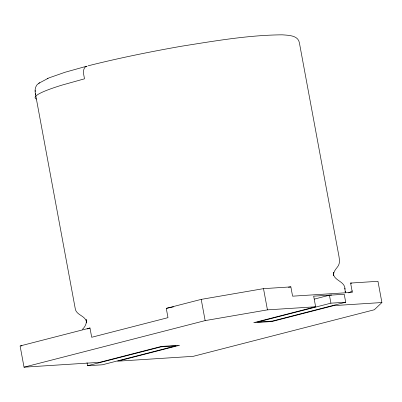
<?xml version="1.0" encoding="UTF-8"?>
<svg xmlns="http://www.w3.org/2000/svg" width="402" height="402" viewBox="0 0 402 402"><rect width="100%" height="100%" fill="white"/><g stroke="black" fill="none" stroke-linecap="round" stroke-linejoin="round"><path stroke-width="0.6" d="M86.536 322.494C85.822 315.354 75.837 315.449 75.169 308.239L35.592 94.691C34.552 90.726 34.899 85.616 38.783 83.294L48.903 77.913L65.099 72.244L86.51 66.265M333.635 275.254C333.228 271.219 336.489 268.667 338.409 265.621C339.976 262.737 339.388 259.345 338.946 256.265L299.369 42.712C298.219 35.753 289.546 35.376 284.139 34.954L282.184 34.828C248.255 35.105 214.693 40.984 181.267 46.265C150.036 51.773 118.942 58.069 88.179 65.797M82.435 329.374C85.073 326.836 87.028 323.273 86.219 319.505L86.571 322.881M381.9 302.535L374.317 309.766L193.211 356.338L117.655 361.182L179.533 345.268L161.463 346.423L99.585 362.338L24.035 367.177L20.1 345.956L89.978 327.987L91.696 337.273L167.991 317.655L166.272 308.369L201.211 299.384L263.506 288.646L290.867 286.892L292.586 296.179L352.328 292.349L350.609 283.063L377.965 281.31L381.9 302.535L333.705 305.62L271.827 321.535L253.757 322.69L315.635 306.781L313.671 296.168L331.735 295.013M348.655 292.907L352.363 290.877M38.783 83.294L39.703 82.792M47.134 78.722L47.989 78.254M87.108 328.992L89.978 327.987M24.035 367.177L205.146 320.605L267.441 309.867L315.635 306.781M314.269 299.113L329.439 295.209L344.223 294.264L345.695 302.224L272.28 321.103L257.501 322.047L330.916 303.168L345.695 302.224M87.596 365.74L161.011 346.861L175.795 345.911L102.379 364.79L87.596 365.74L87.028 362.679M166.272 308.369L173.498 306.852M288.405 287.214L290.867 286.892M20.723 345.916L21.964 345.836M350.609 283.063L351.81 283.249M344.971 289.149C345.087 280.742 332.74 280.837 333.318 272.254L333.67 275.636M329.439 295.209L330.916 303.168M263.506 288.646L267.441 309.867M201.211 299.384L205.146 320.605M345.187 291.294L345.313 292.344L344.846 288.098M35.125 90.445L35.25 91.495M35.466 93.636L35.592 94.691M87.139 66.154A8.125 4.884 75.6 0 0 83.686 74.43L84.5 78.822L61.823 85.159A135.454 12.276 -10.5 0 0 36.406 99.083"/></g></svg>
